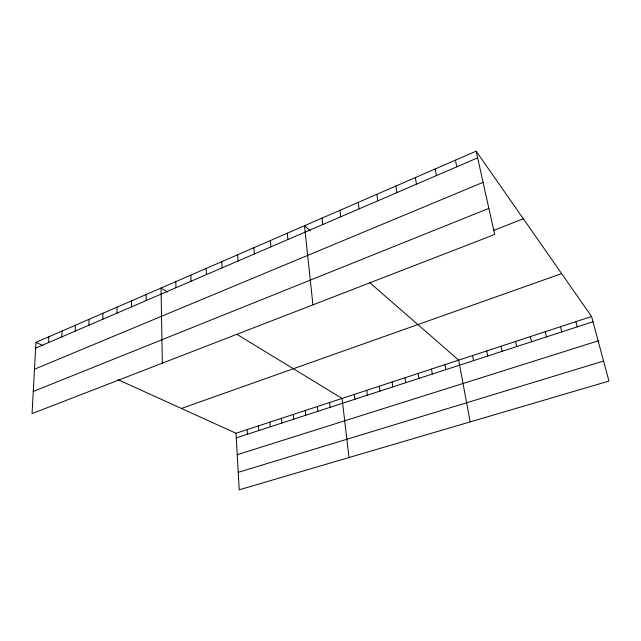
<?xml version="1.0" encoding="UTF-8"?>
<svg xmlns="http://www.w3.org/2000/svg" width="641" height="641" viewBox="0 0 641 641"><rect width="100%" height="100%" fill="white"/><g stroke="black" fill="none" stroke-linecap="round" stroke-linejoin="round"><path stroke-width="0.96" d="M116.999 313.112L117.055 307.151M102.824 319.218L102.921 313.289M88.907 325.211L89.051 319.314M75.229 331.101L75.422 325.235M61.8 336.878L62.033 331.052M48.604 342.558L48.884 336.765M35.96 342.374L32.05 413.597L494.7 234.478L476.135 151.188L35.96 342.374L43.059 345.603M35.64 348.143L477.625 157.854M34.486 369.216L483.074 182.332M33.268 391.459L488.883 208.365M493.578 230.407L523.368 218.805M181.419 408.461L561.628 273.595M236 433.26L591.587 316.494L608.95 381.083L239.237 489.812L236 433.26L117.936 379.624M236.265 437.875L592.997 321.734M237.226 454.701L598.141 340.876M238.244 472.353L603.566 361.051M167.573 292.04L161.027 288.049L162.349 363.151M237.17 334.474L342.07 398.43L349.008 457.53M310.172 230.704L304.483 225.744L312.928 304.852M369.456 282.377L458.676 360.138L470.182 421.89M476.135 151.188L591.587 316.494M575.906 321.638L577.261 326.862M560.474 326.71L561.764 331.902M545.267 331.701L546.501 336.87M530.291 336.621L531.477 341.765M515.54 341.469L516.67 346.589M501.006 346.236L502.087 351.332M455.414 160.186L456.793 166.82M486.687 350.939L487.721 356.011M472.577 355.571L473.563 360.619M435.135 168.992L436.417 175.594M415.288 177.613L416.474 184.183M444.966 364.641L445.856 369.641M431.457 369.072L432.306 374.056M395.85 186.058L396.947 192.588M418.148 373.447L418.95 378.398M376.82 194.327L377.821 200.817M405.016 377.757L405.777 382.693M392.076 382.012L392.797 386.916M358.183 202.42L359.096 208.886M379.312 386.202L379.993 391.082M366.724 390.329L367.365 395.193M339.914 210.352L340.748 216.778M354.313 394.407L354.914 399.247M322.022 218.124L322.776 224.518M329.626 402.516L330.155 407.315M317.351 406.546L317.848 411.322M305.252 410.52L305.709 415.272M287.288 233.212L287.889 239.542M293.314 414.439L293.738 419.166M270.43 240.535L270.959 246.825M281.543 418.309L281.936 423.012M269.925 422.123L270.286 426.802M253.892 247.714L254.357 253.98M258.467 425.88L258.796 430.544M237.675 254.765L238.075 260.983M247.162 429.598L247.458 434.237M221.762 261.672L222.098 267.866M206.154 268.451L206.426 274.612M190.834 275.109L191.05 281.231M175.794 281.639L175.954 287.729M146.1 294.54L146.148 300.565M131.437 300.901L131.437 306.895"/></g></svg>
